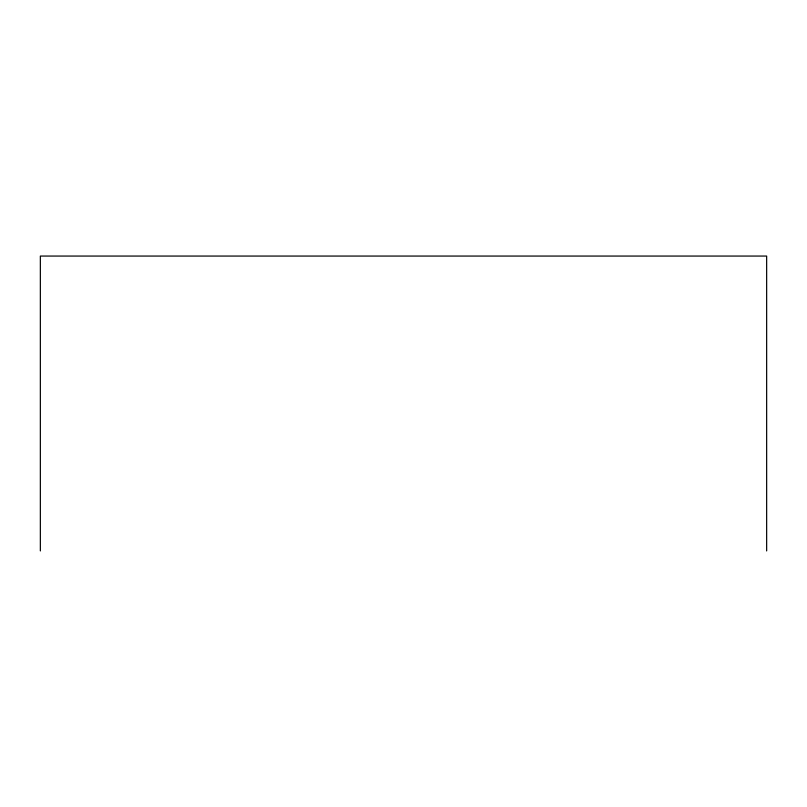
<?xml version="1.0" encoding="UTF-8"?>
<svg xmlns="http://www.w3.org/2000/svg" width="807" height="807" viewBox="0 0 807 807"><rect width="100%" height="100%" fill="white"/><g stroke="black" fill="none" stroke-linecap="round" stroke-linejoin="round"><path stroke-width="1.21" d="M766.65 550.939L766.65 256.061L40.35 256.061L40.35 550.939"/></g></svg>
